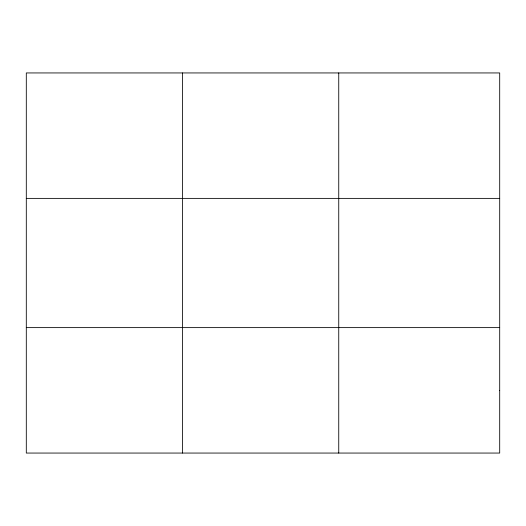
<?xml version="1.0" encoding="UTF-8"?>
<svg xmlns="http://www.w3.org/2000/svg" width="526" height="526" viewBox="0 0 526 526"><rect width="100%" height="100%" fill="white"/><g stroke="black" fill="none" stroke-linecap="round" stroke-linejoin="round"><path stroke-width="0.79" d="M182.522 72.943L182.522 453.057M338.744 72.943L338.744 453.057M26.3 198.381L499.7 198.381M26.3 327.619L499.7 327.619M499.7 390.338L499.7 453.057L26.3 453.057L26.3 72.943L499.7 72.943L499.7 390.338"/></g></svg>
